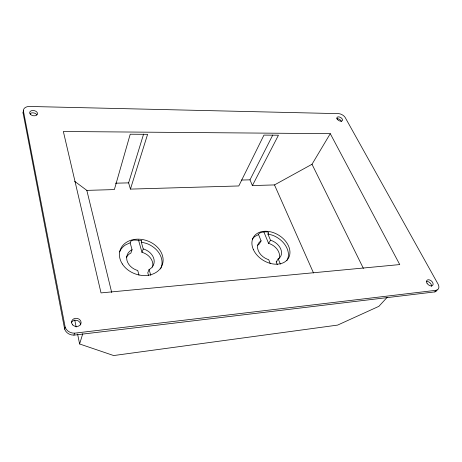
<?xml version="1.0" encoding="UTF-8"?>
<svg xmlns="http://www.w3.org/2000/svg" width="462" height="462" viewBox="0 0 462 462"><rect width="100%" height="100%" fill="white"/><g stroke="black" fill="none" stroke-linecap="round" stroke-linejoin="round"><path stroke-width="0.69" d="M23.1 113.063L23.371 110.724A7.467 4.868 11.2 0 1 29.019 106.451L338.848 113.652A5.798 3.338 29.5 0 1 345.097 117.336L438.311 284.569A7.161 4.551 40.4 0 1 436.451 290.257L434.788 291.909L73.943 335.129A8.992 7.75 8.3 0 1 64.657 329.129L23.1 113.063A7.438 4.868 11.1 0 1 23.25 111.971M64.657 329.129L65.177 327.16L23.371 110.724M73.943 335.129L74.503 333.183L436.451 290.257M330.272 133.662L399.746 264.57L101.022 292.908L63.352 131.497L330.272 133.662L312.006 164.27L274.492 184.921L252.391 185.568L278.459 135.21L263.958 135.112L238.79 185.961L130.428 189.108L128.621 182.871L143.601 134.09M387.139 297.361L378.898 306.329L337.63 325.092L113.658 355.549L79.603 343.971L82.762 333.708M130.428 189.108L147.603 134.332L130.22 134.217L114.368 189.576L86.833 190.379L74.671 181.341M126.345 257.553A13.976 11.111 19.3 0 1 129.903 253.592L130.856 253.147L132.057 249.751L130.151 242.798C130.798 238.149 138.767 240.979 141.724 240.327L141.28 242.088L143.243 248.983L141.984 252.362L143.122 252.65A13.976 11.111 19.3 0 1 152.529 267.157M143.243 248.983L144.392 249.278A14.068 11.134 19.4 0 1 150.04 269.011L149.093 269.479L147.765 272.788L148.527 275.473M252.391 185.568L249.988 179.839L272.753 135.077M252.356 239.195A20.299 14.761 31.4 0 1 255.03 236.394L258.541 234.581C258.2 231.468 272.378 230.642 267.891 233.98L270.489 240.252L271.5 240.523A12.855 9.344 31.4 0 1 278.938 258.42L278.193 258.836L276.212 261.931L277.31 264.593M258.541 234.581L261.094 240.893L259.24 244.057L258.489 244.456A12.78 9.338 31.4 0 0 257.571 245.282M279.1 258.553A12.78 9.338 31.4 0 0 269.594 243.665L268.589 243.393L270.489 240.252M276.212 261.931L276.952 261.515M261.094 240.893L260.343 241.291A12.855 9.344 31.4 0 0 258.304 250.722A12.855 9.344 31.4 0 0 267.642 259.349L268.682 259.621L270.293 263.606M132.057 249.751L131.098 250.19A14.068 11.134 19.4 0 0 127.021 260.637A14.068 11.134 19.4 0 0 136.538 270.12L137.716 270.414L138.998 275.086M130.151 242.798L125.687 244.82A22.216 17.585 19.4 0 0 119.606 251.871M115.425 183.2L128.621 182.871M241.435 180.053L249.988 179.839M141.28 242.088L146.581 243.457A22.216 17.585 19.4 0 1 161.296 267.18M267.891 233.98L272.58 235.25A20.299 14.761 31.4 0 1 286.919 260.481M312.006 164.27L363.386 268.393M274.492 184.921L313.507 272.967M278.193 258.836L280.382 264.108M263.692 231.502L268.589 243.393M149.093 269.479L150.791 275.433M138.461 239.911L141.984 252.362M86.833 190.379L111.717 292.538M74.717 319.935L76.155 327.004M77.587 334.072L79.603 343.971M74.503 333.183A9.032 7.767 8.5 0 1 65.177 327.16M71.315 322.765A4.77 4.1 8.9 0 1 76.808 320.391A4.77 4.1 8.9 0 1 80.521 324.896M30.169 113.531A3.967 2.599 11.2 0 1 36.896 114.842M336.769 118.78A3.09 1.79 29.5 0 1 341.366 121.5M426.524 281.427A3.8 2.425 40.3 0 1 430.174 283.021A3.8 2.425 40.3 0 1 431.392 286.417M437.064 289.865A7.138 4.551 40.5 0 1 434.788 291.909M161.071 267.793A22.216 17.585 19.4 0 1 160.528 268.994M337.531 119.548A3.101 1.79 29.5 0 0 342.371 120.599A3.101 1.79 29.5 0 0 339.195 116.932A3.101 1.79 29.5 0 0 337.531 119.548M426.986 283.154A3.811 2.425 40.3 0 0 432.715 285.314A3.811 2.425 40.3 0 0 429.776 280.007A3.811 2.425 40.3 0 0 426.986 283.154M72.707 324.913A4.793 4.106 9.1 0 0 80.844 323.972A4.793 4.106 9.1 0 0 75.485 318.306A4.793 4.106 9.1 0 0 72.707 324.913M30.504 114.426A3.979 2.599 11.3 0 0 37.249 114.541A3.979 2.599 11.3 0 0 33.039 110.482A3.979 2.599 11.3 0 0 30.504 114.426M122.303 263.941A22.32 17.614 19.4 0 0 160.152 268.74A22.32 17.614 19.4 0 0 141.355 239.368A22.32 17.614 19.4 0 0 122.303 263.941M253.28 249.359A20.392 14.767 31.4 0 0 285.92 261.111A20.392 14.767 31.4 0 0 273.602 232.704A20.392 14.767 31.4 0 0 253.28 249.359"/></g></svg>
